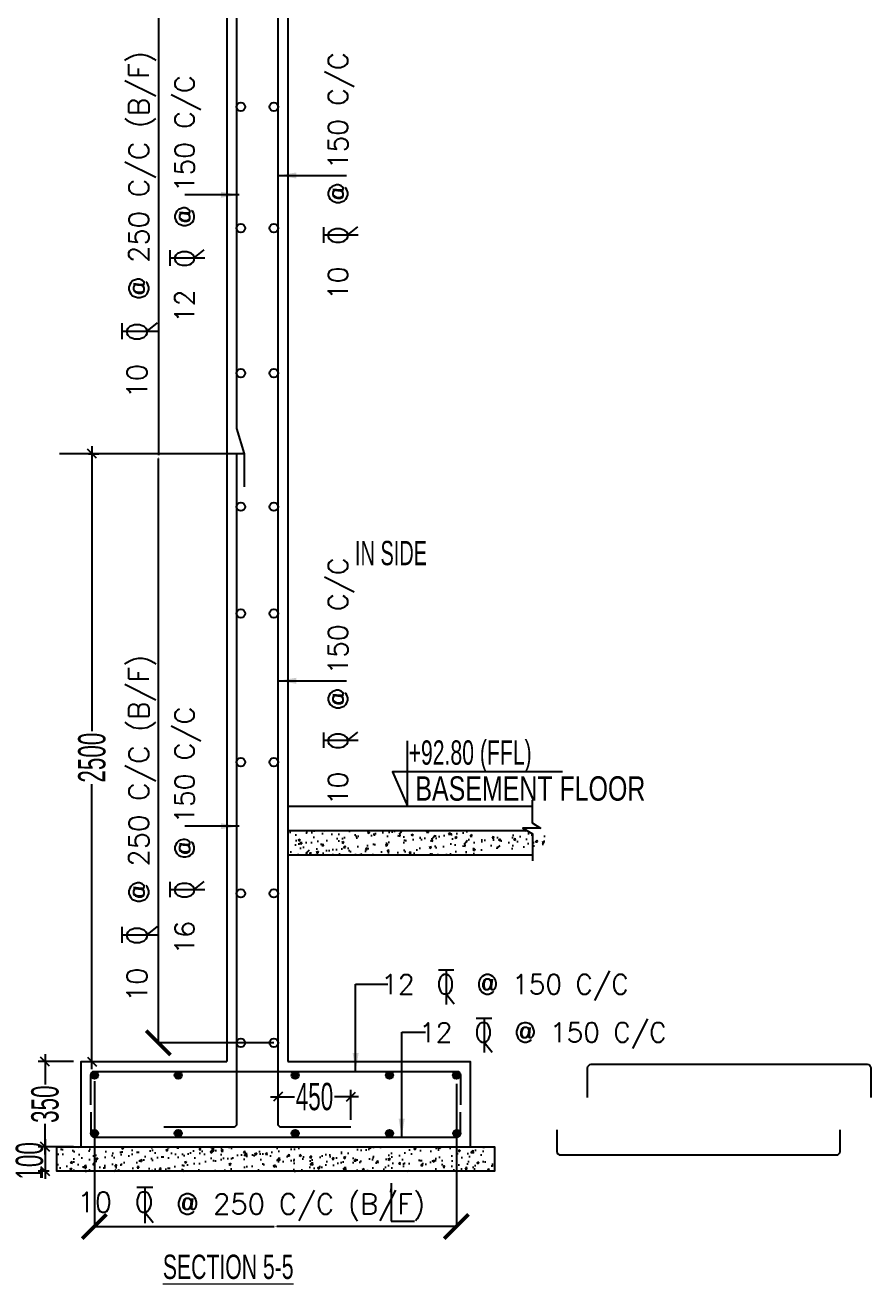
# Model space of a CAD drawing. Extents: x 1878645 to 3043969, y -1160829 to -603973.
# Drawn here: x 2229605 to 2233082, y -714324 to -709148 of the extents above; entities that cross this region are included whole.
import ezdxf
from ezdxf.enums import TextEntityAlignment as Align

# ---------------------------------------------------------------- set-up
doc = ezdxf.new("R2010")
doc.units = 0
doc.header["$LTSCALE"] = 100
doc.header["$PDMODE"] = 66
doc.linetypes.add('CONTINOUS', pattern=[0])
doc.linetypes.add('CONTINULUS', pattern=[0])
doc.layers.get('Defpoints').update_dxf_attribs({"lineweight": 0})
for name, color, linetype in [('C-HAT', 8, 'Continuous'), ('C-HATCH', 14, 'Continuous'), ('C-REINF-DOT', 2, 'Continuous'), ('C-RETAINING WALL DETAILS', 4, 'Continuous'), ('CDIM', 3, 'Continuous'), ('Dim', 3, 'Continuous'), ('REINF', 5, 'Continuous'), ('S-LEVEL MARK', 4, 'Continuous')]:
    doc.layers.add(name, color=color, linetype=linetype)
doc.layers.add('STR-DIM', color=1, linetype='CONTINOUS', lineweight=5)
doc.styles.add('ROMANS', font='simplex.shx', dxfattribs={"width": 0.75})
doc.styles.add('SOBHA', font='swisscl.ttf')
doc.styles.add('sobha.sed', font='swisscl.ttf', dxfattribs={"width": 0.8})
doc.styles.get("Standard").update_dxf_attribs({"font": 'verdana.ttf'})
doc.dimstyles.new('mm ond feet with line', dxfattribs={"dimtxt": 200, "dimasz": 100, "dimexe": 0.18, "dimexo": 0.0625, "dimgap": 0.09, "dimtad": 0, "dimdec": 0, "dimzin": 0, "dimdsep": 46, "dimtxsty": 'Standard', "dimblk": 'ARCHTICK', "dimcen": 0, "dimclrd": 8, "dimclre": 8, "dimclrt": 7, "dimadec": 0, "dimazin": 0, "dimtfac": 1, "dimtdec": 0, "dimtofl": 0, "dimtmove": 0, "dimatfit": 3, "dimfxl": 1, "dimtolj": 1, "dimtzin": 0, "dimarcsym": 0})
doc.dimstyles.new('S-25 MM', dxfattribs={"dimscale": 25, "dimtxt": 2.5, "dimasz": 1.5, "dimexe": 1.15, "dimexo": 1.25, "dimgap": 0.1, "dimtad": 0, "dimdec": 0, "dimrnd": 0.0005, "dimzin": 0, "dimdsep": 46, "dimtxsty": 'sobha.sed', "dimblk": 'OBLIQUE', "dimcen": 0.09, "dimdle": 1.25, "dimclrd": 8, "dimclre": 8, "dimclrt": 6, "dimadec": 0, "dimazin": 0, "dimtfac": 1, "dimtdec": 0, "dimtofl": 0, "dimtmove": 1, "dimatfit": 3, "dimfxl": 1, "dimtolj": 1, "dimtzin": 0, "dimlwd": -1, "dimlwe": -1, "dimarcsym": 0})

# ---------------------------------------------------------------- blocks, each defined once
blk = doc.blocks.new('_OBLIQUE')
at = {"color": 0, "linetype": 'ByBlock'}
blk.add_line((-0.5, -0.5), (0.5, 0.5), dxfattribs=at)
blk = doc.blocks.new('*D119')
at = {"layer": 'Defpoints', "color": 0, "transparency": 16777216}
for p in [(2229834.2, -713410.3), (2229686.5, -713760.3), (2229834.2, -713760.3)]:
    blk.add_point(p, dxfattribs=at)
at = {"layer": 'Dim', "color": 8, "transparency": 16777216}
for p, q in [((2229802.9, -713410.3), (2229657.8, -713410.3)), ((2229686.5, -713379.1), (2229686.5, -713504.2)), ((2229686.5, -713791.6), (2229686.5, -713666.5)), ((2229802.9, -713760.3), (2229657.8, -713760.3))]:
    blk.add_line(p, q, dxfattribs=at)
at = {"layer": 'Dim', "color": 8, "transparency": 16777216, "xscale": 37.5, "yscale": 37.5, "zscale": 37.5}
for p, rotation in [((2229686.5, -713410.3), 90), ((2229686.5, -713760.3), 270)]:
    blk.add_blockref('_OBLIQUE', p, dxfattribs=dict(at, rotation=rotation))
at = {"layer": 'Dim', "color": 6, "transparency": 16777216, "insert": (2229686.5, -713585.3), "char_height": 112.5, "attachment_point": 5, "rotation": 90, "style": 'sobha.sed'}
blk.add_mtext('\\A1;350', dxfattribs=at)
blk = doc.blocks.new('*D120')
at = {"layer": 'Defpoints', "color": 0, "transparency": 16777216}
for p in [(2229734.2, -713760.3), (2229686.5, -713860.3), (2229734.2, -713860.3)]:
    blk.add_point(p, dxfattribs=at)
at = {"layer": 'Dim', "color": 8, "transparency": 16777216}
for p, q in [((2229702.9, -713760.3), (2229657.8, -713760.3)), ((2229686.5, -713729.1), (2229686.5, -713891.6)), ((2229702.9, -713860.3), (2229657.8, -713860.3))]:
    blk.add_line(p, q, dxfattribs=at)
at = {"layer": 'Dim', "color": 8, "transparency": 16777216, "xscale": 37.5, "yscale": 37.5, "zscale": 37.5}
for p, rotation in [((2229686.5, -713760.3), 90), ((2229686.5, -713860.3), 270)]:
    blk.add_blockref('_OBLIQUE', p, dxfattribs=dict(at, rotation=rotation))
at = {"layer": 'Dim', "color": 6, "transparency": 16777216, "insert": (2229622.8, -713818.3), "char_height": 112.5, "attachment_point": 5, "rotation": 90, "style": 'sobha.sed'}
blk.add_mtext('\\A1;100', dxfattribs=at)
blk = doc.blocks.new('_ARCHTICK')
at = {"color": 0, "linetype": 'ByBlock', "const_width": 0.15}
blk.add_lwpolyline([(-0.5, -0.5), (0.5, 0.5)], dxfattribs=at)
blk = doc.blocks.new('*D156')
at = {"layer": 'Defpoints', "color": 0, "ltscale": 0.001, "transparency": 16777216}
for p in [(2229889.2, -713490.6), (2231377.5, -713502.1), (2231377.5, -714088.3)]:
    blk.add_point(p, dxfattribs=at)
at = {"layer": 'Dim', "color": 8, "lineweight": -2, "ltscale": 0.001, "transparency": 16777216}
for p, q in [((2229889.2, -713490.7), (2229889.2, -714088.4)), ((2231377.5, -713502.2), (2231377.5, -714088.4)), ((2229889.2, -714088.3), (2230627.7, -714088.3)), ((2231377.5, -714088.3), (2230639, -714088.3))]:
    blk.add_line(p, q, dxfattribs=at)
at = {"layer": 'Dim', "color": 8, "lineweight": -2, "ltscale": 0.001, "transparency": 16777216, "xscale": 100, "yscale": 100, "zscale": 100, "rotation": 180}
blk.add_blockref('_ARCHTICK', (2229889.2, -714088.3), dxfattribs=at)
at = {"layer": 'Dim', "color": 8, "lineweight": -2, "ltscale": 0.001, "transparency": 16777216, "xscale": 100, "yscale": 100, "zscale": 100}
blk.add_blockref('_ARCHTICK', (2231377.5, -714088.3), dxfattribs=at)
at = {"layer": 'Dim', "color": 7, "ltscale": 0.001, "transparency": 16777216, "insert": (2230633.3, -714088.3), "char_height": 4.5, "attachment_point": 5}
blk.add_mtext('\\A1;744', dxfattribs=at)
blk = doc.blocks.new('TOR')
at = {"color": 2}
for p, q in [((-1.08, 3.13), (0.9, 3.13)), ((-0.09, 3.13), (-0.09, -1.3)), ((-0.09, 0.04), (0.95, -1.24))]:
    blk.add_line(p, q, dxfattribs=at)
at = {"color": 2, "style": 'ROMANS'}
blk.add_text('O', height=2.5, dxfattribs=at).set_placement((-1.35, 0.04))
blk.add_attdef('TOR', text='', height=2.5, dxfattribs=at).set_placement((-4.14, 0.04), align=Align.RIGHT)
blk.add_attdef('DIST', (3.77, 0.04), '', height=2.5, dxfattribs=at)
blk = doc.blocks.new('*D157')
at = {"layer": 'Defpoints', "color": 0, "transparency": 16777216}
for p in [(2230644.2, -713554.5), (2230644.2, -713647.6), (2230944.2, -713680.3)]:
    blk.add_point(p, dxfattribs=at)
at = {"layer": 'Dim', "color": 8, "transparency": 16777216}
for p, q in [((2230612.9, -713554.5), (2230712.5, -713554.5)), ((2230644.2, -713616.4), (2230644.2, -713525.8)), ((2230975.4, -713554.5), (2230875.9, -713554.5)), ((2230944.2, -713649.1), (2230944.2, -713525.8))]:
    blk.add_line(p, q, dxfattribs=at)
at = {"layer": 'Dim', "color": 8, "transparency": 16777216, "xscale": 37.5, "yscale": 37.5, "zscale": 37.5, "rotation": 180}
blk.add_blockref('_OBLIQUE', (2230644.2, -713554.5), dxfattribs=at)
at = {"layer": 'Dim', "color": 8, "transparency": 16777216, "xscale": 37.5, "yscale": 37.5, "zscale": 37.5}
blk.add_blockref('_OBLIQUE', (2230944.2, -713554.5), dxfattribs=at)
at = {"layer": 'Dim', "color": 6, "transparency": 16777216, "insert": (2230794.2, -713554.5), "char_height": 112.5, "attachment_point": 5, "style": 'sobha.sed'}
blk.add_mtext('\\A1;450', dxfattribs=at)
blk = doc.blocks.new('*D158')
at = {"layer": 'Defpoints', "color": 0, "transparency": 16777216}
for p in [(2229834.2, -710910.3), (2229879.3, -710910.3), (2229834.2, -713410.3)]:
    blk.add_point(p, dxfattribs=at)
at = {"layer": 'Dim', "color": 8, "transparency": 16777216}
for p, q in [((2229865.4, -710910.3), (2229908.1, -710910.3)), ((2229879.3, -710879.1), (2229879.3, -712051.1)), ((2229879.3, -713441.6), (2229879.3, -712269.6)), ((2229865.4, -713410.3), (2229908.1, -713410.3))]:
    blk.add_line(p, q, dxfattribs=at)
at = {"layer": 'Dim', "color": 8, "transparency": 16777216, "xscale": 37.5, "yscale": 37.5, "zscale": 37.5}
for p, rotation in [((2229879.3, -710910.3), 90), ((2229879.3, -713410.3), 270)]:
    blk.add_blockref('_OBLIQUE', p, dxfattribs=dict(at, rotation=rotation))
at = {"layer": 'Dim', "color": 6, "transparency": 16777216, "insert": (2229879.3, -712160.3), "char_height": 112.5, "attachment_point": 5, "rotation": 90, "style": 'sobha.sed'}
blk.add_mtext('\\A1;2500', dxfattribs=at)
blk = doc.blocks.new('*D159')
at = {"layer": 'Defpoints', "color": 0, "ltscale": 0.001, "transparency": 16777216}
for p in [(2230152.5, -708513.5), (2230626.7, -708513.5), (2230626.7, -713333.2)]:
    blk.add_point(p, dxfattribs=at)
at = {"layer": 'Dim', "color": 8, "lineweight": -2, "ltscale": 0.001, "transparency": 16777216}
for p, q in [((2230626.6, -708513.5), (2230152.3, -708513.5)), ((2230152.5, -708513.5), (2230152.5, -710915.8)), ((2230152.5, -713333.2), (2230152.5, -710930.8)), ((2230626.6, -713333.2), (2230152.3, -713333.2))]:
    blk.add_line(p, q, dxfattribs=at)
at = {"layer": 'Dim', "color": 8, "lineweight": -2, "ltscale": 0.001, "transparency": 16777216, "xscale": 100, "yscale": 100, "zscale": 100}
for p, rotation in [((2230152.5, -708513.5), 90), ((2230152.5, -713333.2), 270)]:
    blk.add_blockref('_ARCHTICK', p, dxfattribs=dict(at, rotation=rotation))
at = {"layer": 'Dim', "color": 7, "ltscale": 0.001, "transparency": 16777216, "insert": (2230152.5, -710923.3), "char_height": 4.5, "attachment_point": 5, "rotation": 90}
blk.add_mtext('\\A1;2410', dxfattribs=at)

msp = doc.modelspace()

# ---------------------------------------------------------------- hatches: boundary and pattern name
at = {"layer": 'C-HAT'}
h = msp.add_hatch(dxfattribs=at)
h.set_pattern_fill('AR-CONC', color=256, scale=0.5, angle=0.84205898)
h.set_pattern_definition([(50.84206, (1945147.52, -639530.53), (91.199619, -6.629973), [9.525, -104.775]), (355.84206, (1945147.52, -639530.53), (-19.02371, 95.259134), [7.62, -83.820292]), (101.293504, (1945155.12, -639531.085), (72.17591, 88.629157), [8.095004, -89.045122]), (47.02626, (1945147.15, -639505.13), (135.833814, -19.02698), [14.2875, -157.1625]), (97.477617, (1945158.46, -639506.72), (116.87114, 125.44417), [12.14251, -133.567804]), (352.02621, (1945147.15, -639505.13), (116.87114, 125.44417), [11.429984, -125.729866]), (21.84206, (1945159.94, -639511.3), (76.550462, -50.013001), [9.525, -104.775]), (326.84206, (1945159.94, -639511.3), (29.544248, 92.538164), [7.62, -83.82]), (72.293504, (1945166.32, -639515.465), (106.09471, 42.525163), [8.095004, -89.04497]), (38.342059, (1945147.52, -639530.532), (0.922817, 42.295649), [0, -82.804, 0, -85.09, 0, -84.1375]), (8.342059, (1945147.52, -639530.53), (32.670088, 50.5758746), [0, -48.514, 0, -80.899, 0, -32.0675]), (328.342059, (1945119.2, -639530.95), (67.8300714, -1.8677313), [0, -31.75, 0, -99.06, 0, -131.445]), (318.34206, (1945106.5, -639531.135), (73.869756, 13.800339), [0, -41.275, 0, -65.786, 0, -93.345])])
h.paths.add_polyline_path([(2229734.18748, -713760.34746), (2229734.18748, -713860.34746), (2231534.18748, -713860.34746), (2231534.18748, -713760.34746)])
at = {"layer": 'C-HATCH', "linetype": 'ByBlock'}
h = msp.add_hatch(dxfattribs=at)
h.set_pattern_fill('AR-CONC', color=8, scale=12.5)
h.set_pattern_definition([(50, (-14295374.68, 19785349.315), (89.65752283, -7.84401687), [9.375, -103.125]), (355, (-14295374.68, 19785349.315), (-17.3439167, 94.0240167), [7.5, -82.5]), (100.45144446, (-14295367.21, 19785348.66), (72.31360584, 86.17999887), [7.967524, -87.642764]), (46.1842, (-14295374.68, 19785374.31), (133.40516633, -20.6899101), [14.0625, -154.6875]), (96.6356355, (-14295363.57, 19785372.59), (116.8327432, 121.7648251), [11.95129275, -131.46422]), (351.184164, (-14295374.68, 19785374.31), (116.8327431, 121.764825), [11.25, -123.7500001]), (21, (-14295362.18, 19785368.065), (74.61338151, -50.32736133), [9.375, -103.125]), (326, (-14295362.18, 19785368.065), (30.4144165, 90.64375563), [7.5, -82.5]), (71.45144474, (-14295355.97, 19785363.87), (105.0277971, 40.3163941), [7.96752375, -87.642764]), (37.5, (-14295374.684, 19785349.315), (1.519981915, 41.61173173), [0, -81.5, 0, -83.75, 0, -82.8125]), (7.5, (-14295374.684, 19785349.315), (32.88369218, 49.301463985), [0, -47.75, 0, -79.625, 0, -31.5625]), (327.5, (-14295402.56, 19785349.315), (66.72780452, -2.819358967), [0, -31.25, 0, -97.5, 0, -129.375]), (317.5, (-14295415.06, 19785349.315), (72.89827117, 12.51312279), [0, -40.625, 0, -64.75, 0, -91.875])])
h.paths.add_polyline_path([(2231740.91643, -712535.34746), (2231484.18748, -712535.34746), (2231484.18748, -712560.34746), (2230684.18748, -712560.34746), (2230684.18748, -712460.34746), (2231718.20178, -712460.34746), (2231740.91643, -712473.64945)])
at = {"layer": 'C-REINF-DOT'}
h = msp.add_hatch(color=9, dxfattribs=at)
h.dxf.hatch_style = 1
edge = h.paths.add_edge_path()
edge.add_arc((2229889.64323, -713465.85977), 15, 0, 360)
h = msp.add_hatch(color=9, dxfattribs=at)
h.dxf.hatch_style = 1
edge = h.paths.add_edge_path()
edge.add_arc((2230234.20146, -713465.85977), 15, 0, 360)
h = msp.add_hatch(color=9, dxfattribs=at)
h.dxf.hatch_style = 1
edge = h.paths.add_edge_path()
edge.add_arc((2230714.69727, -713465.85977), 15, 0, 360)
h = msp.add_hatch(color=9, dxfattribs=at)
h.dxf.hatch_style = 1
edge = h.paths.add_edge_path()
edge.add_arc((2231102.63855, -713465.85977), 15, 0, 360)
h = msp.add_hatch(color=9, dxfattribs=at)
h.dxf.hatch_style = 1
edge = h.paths.add_edge_path()
edge.add_arc((2231377.49974, -713465.85977), 15, 0, 360)
h = msp.add_hatch(color=9, dxfattribs=at)
h.dxf.hatch_style = 1
edge = h.paths.add_edge_path()
edge.add_arc((2229889.18748, -713705.34746), 15, 0, 360)
h = msp.add_hatch(color=9, dxfattribs=at)
h.dxf.hatch_style = 1
edge = h.paths.add_edge_path()
edge.add_arc((2230234.20146, -713705.3449), 15, 0, 360)
h = msp.add_hatch(color=9, dxfattribs=at)
h.dxf.hatch_style = 1
edge = h.paths.add_edge_path()
edge.add_arc((2230714.69727, -713705.3449), 15, 0, 360)
h = msp.add_hatch(color=9, dxfattribs=at)
h.dxf.hatch_style = 1
edge = h.paths.add_edge_path()
edge.add_arc((2231102.63855, -713705.3449), 15, 0, 360)
h = msp.add_hatch(color=9, dxfattribs=at)
h.dxf.hatch_style = 1
edge = h.paths.add_edge_path()
edge.add_arc((2231379.14159, -713705.34746), 15, 0, 360)

# ---------------------------------------------------------------- linework, layer by layer
at = {"layer": 'C-REINF-DOT', "color": 7}
for centre, radius in [((2230491.61727, -709483.89898), 17.5), ((2230626.68748, -709483.89898), 17.5), ((2230491.61727, -709982.98446), 17.5), ((2230626.68748, -709982.98446), 17.5), ((2230491.61727, -710579.11434), 17.5), ((2230626.68748, -710579.11434), 17.5), ((2230491.61727, -711128.42721), 17.5), ((2230626.68748, -711128.42721), 17.5), ((2230491.61727, -711567.64585), 17.5), ((2230626.68748, -711567.64585), 17.5), ((2230491.61727, -712178.91183), 17.5), ((2230626.68748, -712178.91183), 17.5), ((2230491.61727, -712718.42346), 17.5), ((2230626.68748, -712718.42346), 17.5), ((2230491.61727, -713333.18239), 17.5), ((2230626.68748, -713333.18239), 17.5), ((2229889.64323, -713465.85977), 15), ((2230234.20146, -713465.85977), 15), ((2230714.69727, -713465.85977), 15), ((2231102.63855, -713465.85977), 15), ((2231377.49974, -713465.85977), 15), ((2229889.18748, -713705.34746), 15), ((2230234.20146, -713705.3449), 15), ((2230714.69727, -713705.3449), 15), ((2231102.63855, -713705.3449), 15), ((2231379.14159, -713705.34746), 15)]:
    msp.add_circle(centre, radius, dxfattribs=at)
at = {"layer": 'C-RETAINING WALL DETAILS', "color": 2}
for p, q in [((2230434.18748, -706760.34746), (2230434.18748, -713410.34746)), ((2230684.18748, -708260.34746), (2230684.18748, -713410.34746)), ((2230684.18748, -712360.34746), (2231688.98236, -712360.34746)), ((2230684.18748, -712460.34746), (2231668.20178, -712460.34746)), ((2230684.18748, -712560.34746), (2231690.91643, -712560.34746)), ((2230684.18748, -713410.34746), (2231434.18748, -713410.34746))]:
    msp.add_line(p, q, dxfattribs=at)
for points in [[(2231688.98236, -712334.77378), (2231688.98236, -712427.77731), (2231723.68137, -712449.7762), (2231651.30191, -712449.7762), (2231690.91643, -712473.64945), (2231690.91643, -712584.1852)], [(2229834.18748, -713760.34746), (2229834.18748, -713410.34746), (2230434.18748, -713410.34746)], [(2230684.18748, -713410.34746), (2231434.18748, -713410.34746), (2231434.18748, -713760.34746)]]:
    msp.add_lwpolyline(points, dxfattribs=at)
msp.add_lwpolyline([(2229734.18748, -713760.34746), (2231534.18748, -713760.34746), (2231534.18748, -713860.34746), (2229734.18748, -713860.34746)], close=True, dxfattribs=at)
at = {"layer": 'Dim', "color": 6}
msp.add_line((2230503.36044, -710910.34746), (2229746.18684, -710910.34746), dxfattribs=at)
at = {"layer": 'REINF'}
for p, q in [((2230474.18748, -710806.69286), (2230505.48373, -710910.34746)), ((2230505.48373, -710910.34746), (2230505.48373, -711046.30195))]:
    msp.add_line(p, q, dxfattribs=at)
for points in [[(2230555.59361, -706799.05934), (2230489.18748, -706799.05934, 0.4142135624), (2230474.18748, -706814.05934), (2230474.18748, -710806.69286)], [(2230944.18748, -713680.34746), (2230659.18748, -713680.34746, -0.4142135624), (2230644.18748, -713665.34746), (2230644.18748, -708347.12845, -0.4142135624), (2230659.18748, -708332.12845), (2230984.18748, -708332.12845)], [(2230474.18748, -710910.34746), (2230474.18748, -713665.34746, -0.4142135624), (2230459.18748, -713680.34746), (2230174.18748, -713680.34746)], [(2229874.18748, -713587.27215), (2229874.18748, -713465.34746, -0.4142135624), (2229889.18748, -713450.34746), (2231379.18748, -713450.34746, -0.4142135624), (2231394.18748, -713465.34746), (2231394.18748, -713587.27215)], [(2231917.31919, -713558.19721), (2231917.31919, -713436.27252, -0.4142135624), (2231932.31919, -713421.27252), (2233066.5805, -713421.27252, -0.4142135624), (2233081.5805, -713436.27252), (2233081.5805, -713558.19721)], [(2229874.18748, -713617.50201), (2229874.18748, -713705.34746, 0.4142135624), (2229889.18748, -713720.34746), (2231379.18748, -713720.34746, 0.4142135624), (2231394.18748, -713705.34746), (2231394.18748, -713617.50201)], [(2231790.66093, -713691.27252), (2231790.66093, -713779.11797, 0.4142135624), (2231805.66093, -713794.11797), (2232939.92225, -713794.11797, 0.4142135624), (2232954.92225, -713779.11797), (2232954.92225, -713691.27252)]]:
    msp.add_lwpolyline(points, format="xyb", dxfattribs=at)
at = {"layer": 'S-LEVEL MARK', "color": 1, "linetype": 'CONTINULUS'}
msp.add_lwpolyline([(2231814.00758, -712218.22193), (2231115.49177, -712218.22193), (2231176.58474, -712360.34746), (2231176.58474, -712091.7024)], dxfattribs=at)

# ---------------------------------------------------------------- block references
at = {"layer": 'CDIM'}
ref = msp.add_blockref('TOR', (2230107.36767, -710403.53926), dxfattribs=dict(at, xscale=33.17760000000335, yscale=33.17760000000335, zscale=33.17760000000335, rotation=90))
ref.add_attrib('TOR', '10', dxfattribs={"layer": '0', "color": 7, "height": 82.944, "rotation": 90, "style": 'ROMANS'}).set_placement((2230106.1655, -710541.05125), align=Align.RIGHT)
ref.add_attrib('DIST', '@ 250 C/C (B/F) ', (2230113.53441, -710278.43881), dxfattribs={"layer": '0', "color": 7, "height": 82.944, "rotation": 90, "style": 'ROMANS'})
at = {"layer": 'CDIM', "color": 7}
ref = msp.add_blockref('TOR', (2230932.12358, -710008.07243), dxfattribs=dict(at, xscale=32, yscale=32, zscale=32, rotation=89.99999999998404))
ref.add_attrib('TOR', '10', dxfattribs={"layer": '0', "color": 7, "height": 80, "rotation": 90, "style": 'ROMANS'}).set_placement((2230930.96408, -710140.70359), align=Align.RIGHT)
ref.add_attrib('DIST', '@ 150 C/C ', (2230930.96408, -709887.41228), dxfattribs={"layer": '0', "color": 7, "height": 80, "rotation": 90, "style": 'ROMANS'})
ref = msp.add_blockref('TOR', (2230301.29065, -710102.77466), dxfattribs=dict(at, xscale=32, yscale=32, zscale=32, rotation=89.99999999998404))
ref.add_attrib('TOR', '12', dxfattribs={"layer": '0', "color": 7, "height": 80, "rotation": 90, "style": 'ROMANS'}).set_placement((2230300.13115, -710235.40582), align=Align.RIGHT)
ref.add_attrib('DIST', '@ 150 C/C ', (2230300.13115, -709982.11451), dxfattribs={"layer": '0', "color": 7, "height": 80, "rotation": 90, "style": 'ROMANS'})
ref = msp.add_blockref('TOR', (2230932.12358, -712085.86233), dxfattribs=dict(at, xscale=32, yscale=32, zscale=32, rotation=89.99999999998404))
ref.add_attrib('TOR', '10', dxfattribs={"layer": '0', "color": 7, "height": 80, "rotation": 90, "style": 'ROMANS'}).set_placement((2230930.96408, -712218.49349), align=Align.RIGHT)
ref.add_attrib('DIST', '@ 150 C/C ', (2230930.96408, -711965.20218), dxfattribs={"layer": '0', "color": 7, "height": 80, "rotation": 90, "style": 'ROMANS'})
at = {"layer": 'CDIM'}
ref = msp.add_blockref('TOR', (2230107.36767, -712885.98185), dxfattribs=dict(at, xscale=33.17760000000335, yscale=33.17760000000335, zscale=33.17760000000335, rotation=90))
ref.add_attrib('TOR', '10', dxfattribs={"layer": '0', "color": 7, "height": 82.944, "rotation": 90, "style": 'ROMANS'}).set_placement((2230106.1655, -713023.49384), align=Align.RIGHT)
ref.add_attrib('DIST', '@ 250 C/C (B/F) ', (2230113.53441, -712760.8814), dxfattribs={"layer": '0', "color": 7, "height": 82.944, "rotation": 90, "style": 'ROMANS'})
at = {"layer": 'CDIM', "color": 7}
ref = msp.add_blockref('TOR', (2230301.29065, -712699.30803), dxfattribs=dict(at, xscale=32, yscale=32, zscale=32, rotation=89.99999999998404))
ref.add_attrib('TOR', '16', dxfattribs={"layer": '0', "color": 7, "height": 80, "rotation": 90, "style": 'ROMANS'}).set_placement((2230300.13115, -712831.93919), align=Align.RIGHT)
ref.add_attrib('DIST', '@ 150 C/C ', (2230300.13115, -712578.64787), dxfattribs={"layer": '0', "color": 7, "height": 80, "rotation": 90, "style": 'ROMANS'})
ref = msp.add_blockref('TOR', (2231338.38764, -713133.34042), dxfattribs=dict(at, xscale=32, yscale=32, zscale=32))
ref.add_attrib('TOR', '12', dxfattribs={"layer": '0', "color": 7, "height": 80, "rotation": 360, "style": 'ROMANS'}).set_placement((2231205.75648, -713132.18093), align=Align.RIGHT)
ref.add_attrib('DIST', '@ 150 C/C ', (2231459.0478, -713132.18093), dxfattribs={"layer": '0', "color": 7, "height": 80, "rotation": 360, "style": 'ROMANS'})
ref = msp.add_blockref('TOR', (2231494.01032, -713331.34187), dxfattribs=dict(at, xscale=32, yscale=32, zscale=32))
ref.add_attrib('TOR', '12', dxfattribs={"layer": '0', "color": 7, "height": 80, "rotation": 360, "style": 'ROMANS'}).set_placement((2231361.37916, -713330.18237), align=Align.RIGHT)
ref.add_attrib('DIST', '@ 150 C/C ', (2231614.67048, -713330.18237), dxfattribs={"layer": '0', "color": 7, "height": 80, "rotation": 360, "style": 'ROMANS'})
at = {"layer": 'CDIM'}
ref = msp.add_blockref('TOR', (2230099.2962, -714030.76507), dxfattribs=dict(at, xscale=33.17760000000335, yscale=33.17760000000335, zscale=33.17760000000335))
ref.add_attrib('TOR', '10', dxfattribs={"layer": '0', "color": 7, "height": 82.944, "style": 'ROMANS'}).set_placement((2229961.78421, -714029.56291), align=Align.RIGHT)
ref.add_attrib('DIST', '@ 250 C/C (B/F) ', (2230224.39665, -714036.93182), dxfattribs={"layer": '0', "color": 7, "height": 82.944, "style": 'ROMANS'})

# ---------------------------------------------------------------- texts
at = {"layer": 'Dim', "color": 6, "style": 'sobha.sed'}
msp.add_text('BASEMENT FLOOR', height=100, dxfattribs=at).set_placement((2231209.13402, -712337.05427))
at = {"layer": 'Dim', "color": 6, "insert": (2231108.77493, -711319.5697), "char_height": 100, "width": 3358.1194209, "attachment_point": 5, "style": 'sobha.sed'}
msp.add_mtext('\\A1;IN SIDE', dxfattribs=at)
at = {"layer": 'STR-DIM', "color": 30, "style": 'SOBHA', "width": 0.85}
for s, p in [('+92.80 (FFL)', (2231181.01177, -712189.19563)), ('%%USECTION 5-5', (2230170.68322, -714303.92906))]:
    msp.add_text(s, height=100, dxfattribs=at).set_placement(p)

# ---------------------------------------------------------------- dimensions: what is measured, and where the dimension line sits
at = {"layer": 'Dim', "ltscale": 0.001}
dim = msp.add_linear_dim(base=(2230152.45486, -708513.45499), p1=(2230626.68748, -713333.18239), p2=(2230626.68748, -708513.45499), angle=90, dimstyle='mm ond feet with line', override={"dimtxt": 4.5, "dimlfac": 0.5, "dimblk": 'ARCHTICK'}, dxfattribs=at)
dim.commit()
dim.dimension.update_dxf_attribs({"geometry": '*D159', "text_midpoint": (2230152.45486, -710923.31869)})
at = {"layer": 'Dim'}
for base, p2, picture, middle in [((2229879.31827, -710910.34746), (2229834.18748, -710910.34746), '*D158', (2229879.31827, -712160.34746)), ((2229686.50711, -713760.34746), (2229834.18748, -713760.34746), '*D119', (2229686.50711, -713585.34746))]:
    dim = msp.add_linear_dim(base=base, p1=(2229834.18748, -713410.34746), p2=p2, angle=90, dimstyle='S-25 MM', override={"dimtxt": 4.5, "dimblk": 'OBLIQUE'}, dxfattribs=at)
    dim.commit()
    dim.dimension.update_dxf_attribs({"geometry": picture, "text_midpoint": middle})
at = {"layer": 'Dim', "ltscale": 0.001}
dim = msp.add_linear_dim(base=(2231377.49974, -714088.25358), p1=(2229889.18748, -713490.59742), p2=(2231377.49974, -713502.11643), dimstyle='mm ond feet with line', override={"dimtxt": 4.5, "dimlfac": 0.5, "dimblk": 'ARCHTICK'}, dxfattribs=at)
dim.commit()
dim.dimension.update_dxf_attribs({"geometry": '*D156', "text_midpoint": (2230633.34361, -714088.25358)})
at = {"layer": 'Dim'}
dim = msp.add_linear_dim(base=(2230644.18748, -713554.52113), p1=(2230944.18748, -713680.34746), p2=(2230644.18748, -713647.60586), text='450', dimstyle='S-25 MM', override={"dimtxt": 4.5, "dimtxsty": 'sobha.sed'}, dxfattribs=at)
dim.commit()
dim.dimension.update_dxf_attribs({"geometry": '*D157', "text_midpoint": (2230794.18748, -713554.52113)})
dim = msp.add_linear_dim(base=(2229686.50711, -713860.34746), p1=(2229734.18748, -713760.34746), p2=(2229734.18748, -713860.34746), angle=90, dimstyle='S-25 MM', override={"dimtxt": 4.5, "dimblk": 'OBLIQUE'}, dxfattribs=at)
dim.commit()
dim.dimension.update_dxf_attribs({"geometry": '*D120', "text_midpoint": (2229622.75711, -713818.313), "dimtype": 160})

# ---------------------------------------------------------------- leaders
for points in [[(2230644.18748, -709766.38053), (2230926.25758, -709766.38053)], [(2230484.51658, -709845.58444), (2230260.67632, -709845.58444)], [(2230644.18748, -711844.17043), (2230926.25758, -711844.17043)], [(2230484.51658, -712442.11781), (2230260.67632, -712442.11781)], [(2230963.32283, -713450.34746), (2230963.32283, -713091.14162), (2231095.37668, -713091.14162)], [(2231152.69936, -713720.34746), (2231152.69936, -713289.14306), (2231250.99936, -713289.14306)]]:
    msp.add_leader(points, dimstyle='S-25 MM', override={"dimasz": 3}, dxfattribs=at)
msp.add_leader([(2231109.02405, -713910.41082), (2231109.02405, -714066.1975), (2231204.83611, -714066.1975)], dimstyle='S-25 MM', dxfattribs=at)

doc.saveas('drawing.dxf')
